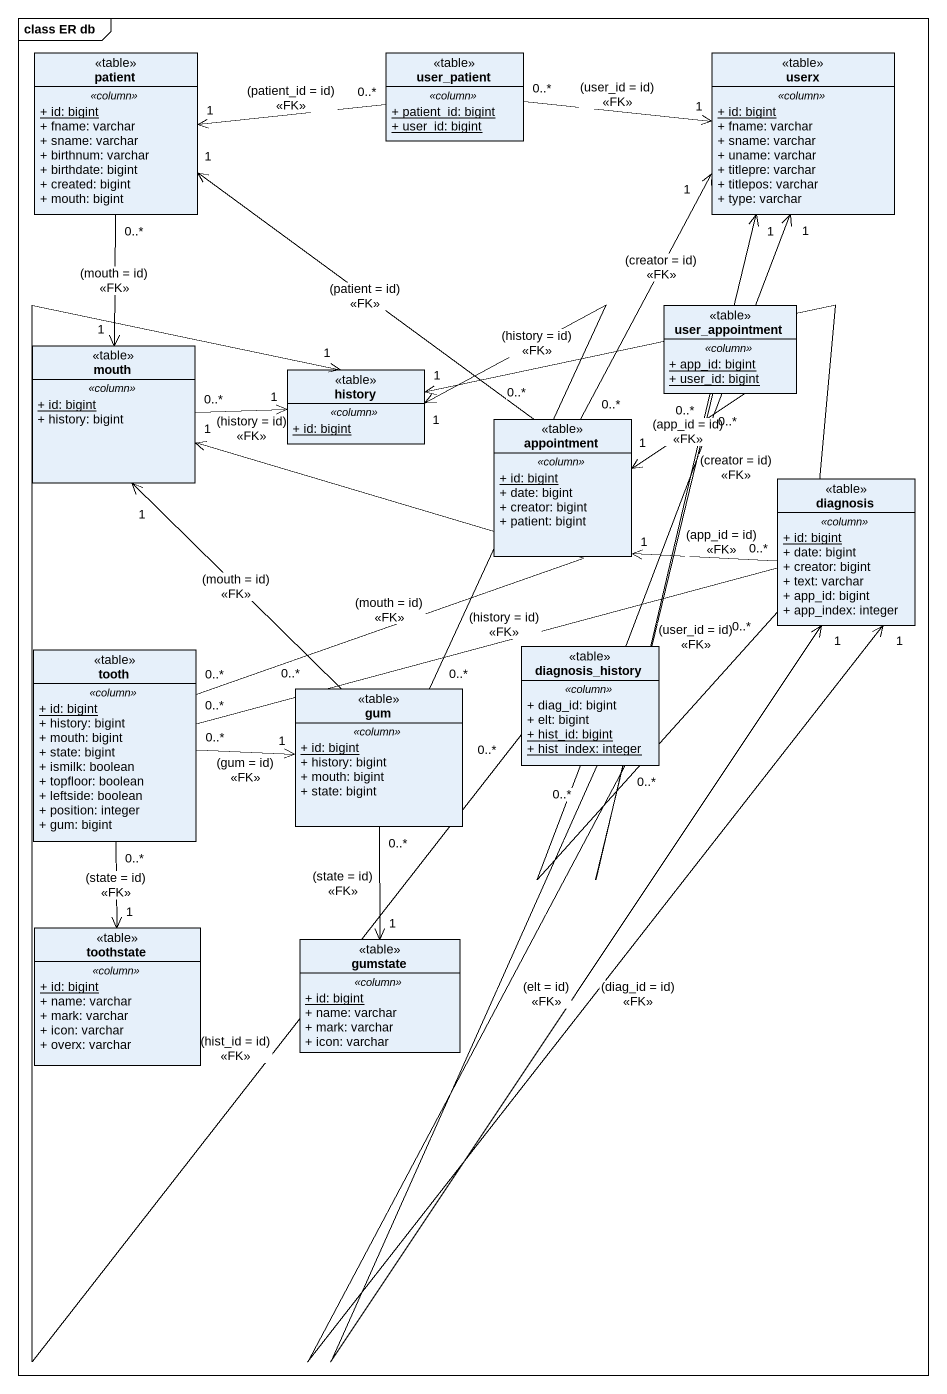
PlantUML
@startuml
mainframe class ER db
hide circle
hide empty members
skinparam classAttributeIconSize 0
class patient <<table>> {
  .. <<column>> ..
  {static} + id: bigint
  + fname: varchar
  + sname: varchar
  + birthnum: varchar
  + birthdate: bigint
  + created: bigint
  + mouth: bigint
}
class user_patient <<table>> {
  .. <<column>> ..
  {static} + patient_id: bigint
  {static} + user_id: bigint
}
class userx <<table>> {
  .. <<column>> ..
  {static} + id: bigint
  + fname: varchar
  + sname: varchar
  + uname: varchar
  + titlepre: varchar
  + titlepos: varchar
  + type: varchar
}
class user_appointment <<table>> {
  .. <<column>> ..
  {static} + app_id: bigint
  {static} + user_id: bigint
}
class mouth <<table>> {
  .. <<column>> ..
  {static} + id: bigint
  + history: bigint
}
class history <<table>> {
  .. <<column>> ..
  {static} + id: bigint
}
class appointment <<table>> {
  .. <<column>> ..
  {static} + id: bigint
  + date: bigint
  + creator: bigint
  + patient: bigint
}
class diagnosis <<table>> {
  .. <<column>> ..
  {static} + id: bigint
  + date: bigint
  + creator: bigint
  + text: varchar
  + app_id: bigint
  + app_index: integer
}
class tooth <<table>> {
  .. <<column>> ..
  {static} + id: bigint
  + history: bigint
  + mouth: bigint
  + state: bigint
  + ismilk: boolean
  + topfloor: boolean
  + leftside: boolean
  + position: integer
  + gum: bigint
}
class diagnosis_history <<table>> {
  .. <<column>> ..
  + diag_id: bigint
  + elt: bigint
  {static} + hist_id: bigint
  {static} + hist_index: integer
}
class gum <<table>> {
  .. <<column>> ..
  {static} + id: bigint
  + history: bigint
  + mouth: bigint
  + state: bigint
}
class toothstate <<table>> {
  .. <<column>> ..
  {static} + id: bigint
  + name: varchar
  + mark: varchar
  + icon: varchar
  + overx: varchar
}
class gumstate <<table>> {
  .. <<column>> ..
  {static} + id: bigint
  + name: varchar
  + mark: varchar
  + icon: varchar
}
patient "0..*" --> "1" mouth : (mouth = id)\n<<FK>>
user_patient "0..*" -left-> "1" patient : (patient_id = id)\n<<FK>>
user_patient "0..*" -right-> "1" userx : (user_id = id)\n<<FK>>
user_appointment "0..*" -up-> "1" userx : (user_id = id)\n<<FK>>
user_appointment "0..*" --> "1" appointment : (app_id = id)\n<<FK>>
mouth "0..*" -right-> "1" history : (history = id)\n<<FK>>
appointment "0..*" -up-> "1" patient : (patient = id)\n<<FK>>
appointment "0..*" -up-> "1" userx : (creator = id)\n<<FK>>
diagnosis "0..*" -up-> "1" userx : (creator = id)\n<<FK>>
diagnosis "0..*" -left-> "1" appointment : (app_id = id)\n<<FK>>
tooth "0..*" -up-> "1" mouth : (mouth = id)\n<<FK>>
tooth "0..*" -up-> "1" history : (history = id)\n<<FK>>
tooth "0..*" -right-> "1" gum : (gum = id)\n<<FK>>
tooth "0..*" --> "1" toothstate : (state = id)\n<<FK>>
diagnosis_history "0..*" -up-> "1" history : (hist_id = id)\n<<FK>>
diagnosis_history "0..*" -up-> "1" diagnosis : (diag_id = id)\n<<FK>>
diagnosis_history "0..*" -up-> "1" diagnosis : (elt = id)\n<<FK>>
gum "0..*" -up-> "1" mouth : (mouth = id)\n<<FK>>
gum "0..*" -up-> "1" history : (history = id)\n<<FK>>
gum "0..*" --> "1" gumstate : (state = id)\n<<FK>>
@enduml
